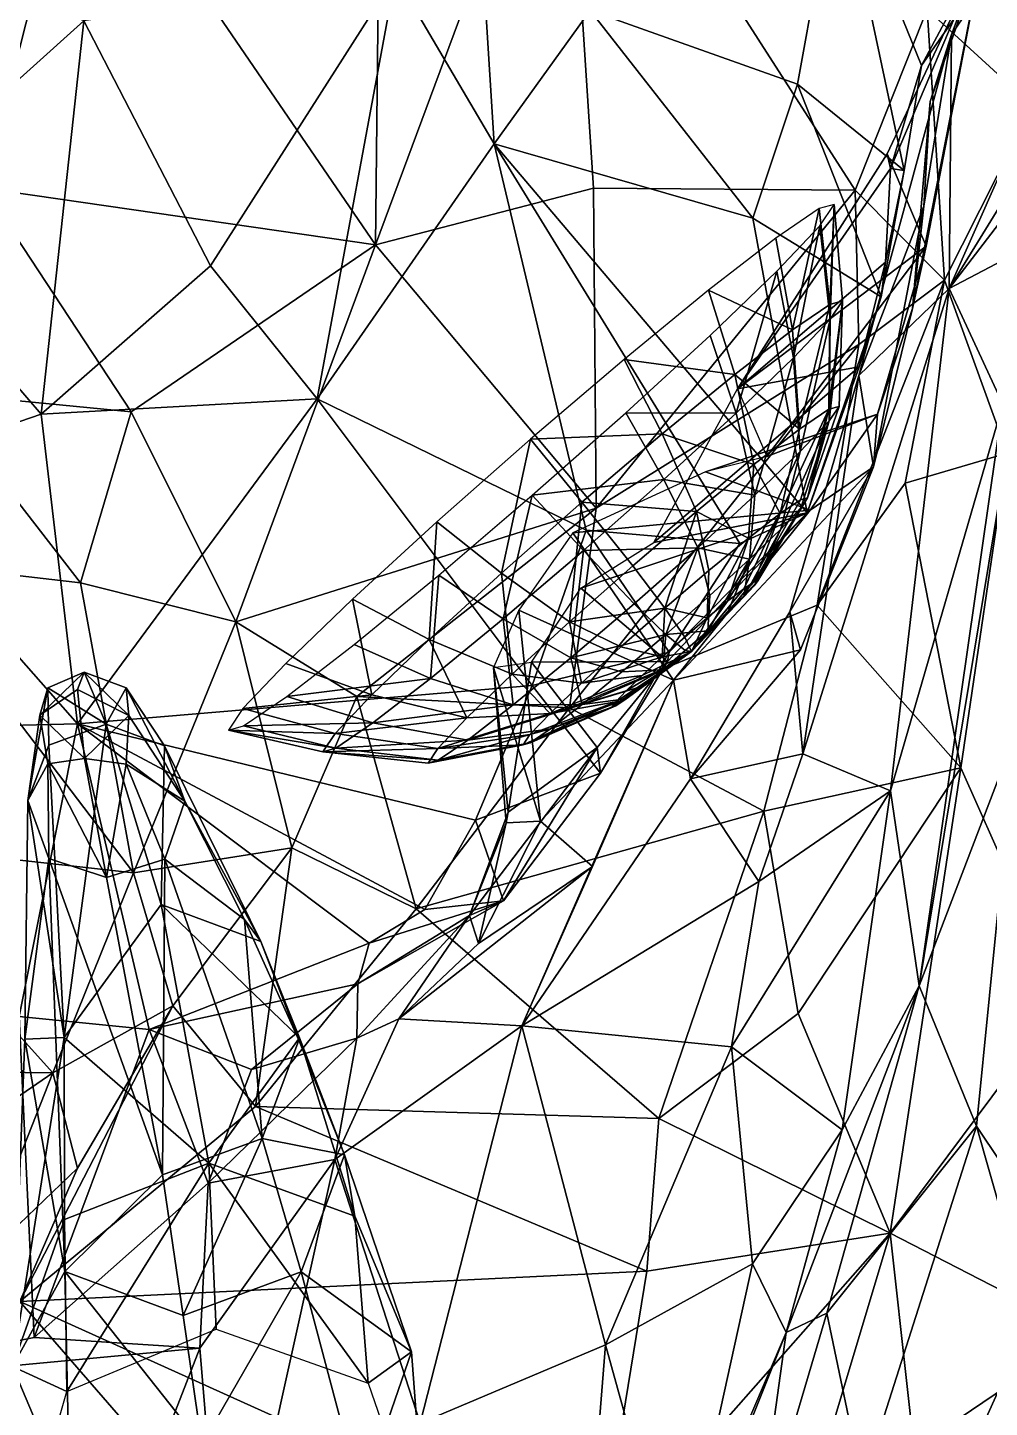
# Model space of a CAD drawing. Extents: x -0.53 to 0.53, y -0.7 to 1.41.
# Drawn here: x 0.0419 to 0.107, y -0.6135 to -0.5201 of the extents above; entities that cross this region are included whole.
import ezdxf

# ---------------------------------------------------------------- set-up
doc = ezdxf.new("R2010")
doc.units = 0
doc.layers.add('WALRUS$LWO', color=1, linetype='CONTINUOUS')

msp = doc.modelspace()

# ---------------------------------------------------------------- linework, layer by layer
at = {"layer": 'WALRUS$LWO'}
for points in [[(0.104287, -0.537784, 0.795599), (0.126923, -0.501029, 0.78505), (0.125939, -0.489048, 0.805028)], [(0.104455, -0.520603, 0.811799), (0.104287, -0.537784, 0.795599), (0.125939, -0.489048, 0.805028)], [(0.104455, -0.520603, 0.811799), (0.125939, -0.489048, 0.805028), (0.106592, -0.514872, 0.83671)], [(0.045419, -0.505547, 0.626131), (0.065874, -0.497236, 0.649316), (0.065465, -0.534842, 0.632264)], [(0.065874, -0.497236, 0.649316), (0.078224, -0.500481, 0.66407), (0.065465, -0.534842, 0.632264)], [(0.038958, -0.530997, 0.610329), (0.025773, -0.499928, 0.612972), (0.045419, -0.505547, 0.626131)], [(0.078224, -0.500481, 0.66407), (0.080222, -0.530996, 0.649273), (0.065465, -0.534842, 0.632264)], [(0.078224, -0.500481, 0.66407), (0.102797, -0.518929, 0.672062), (0.09794, -0.531148, 0.661004)], [(0.078224, -0.500481, 0.66407), (0.09794, -0.531148, 0.661004), (0.080222, -0.530996, 0.649273)], [(0.121357, -0.515548, 0.768967), (0.126923, -0.501029, 0.78505), (0.104287, -0.537784, 0.795599)], [(0.110834, -0.503521, 0.685746), (0.109947, -0.525432, 0.686146), (0.102797, -0.518929, 0.672062)], [(0.073489, -0.528008, 0.887689), (0.072017, -0.504646, 0.895093), (0.066808, -0.516652, 0.895833)], [(0.072017, -0.504646, 0.895093), (0.073489, -0.528008, 0.887689), (0.079998, -0.518993, 0.880992)], [(0.065465, -0.534842, 0.632264), (0.038958, -0.530997, 0.610329), (0.045419, -0.505547, 0.626131)], [(0.079998, -0.518993, 0.880992), (0.094038, -0.523977, 0.867109), (0.096774, -0.508792, 0.866787)], [(0.101248, -0.529814, 0.85394), (0.096774, -0.508792, 0.866787), (0.094038, -0.523977, 0.867109)], [(0.102433, -0.5227, 0.848432), (0.108563, -0.513888, 0.850004), (0.096774, -0.508792, 0.866787)], [(0.096774, -0.508792, 0.866787), (0.101248, -0.529814, 0.85394), (0.102433, -0.5227, 0.848432)], [(0.102433, -0.5227, 0.848432), (0.106592, -0.514872, 0.83671), (0.108563, -0.513888, 0.850004)], [(0.033628, -0.514522, 0.907407), (0.031162, -0.532757, 0.896206), (0.045719, -0.519684, 0.904902)], [(0.100098, -0.528684, 0.846992), (0.102729, -0.534938, 0.846257), (0.106592, -0.514872, 0.83671)], [(0.100329, -0.529686, 0.849933), (0.100098, -0.528684, 0.846992), (0.106592, -0.514872, 0.83671)], [(0.102433, -0.5227, 0.848432), (0.100329, -0.529686, 0.849933), (0.106592, -0.514872, 0.83671)], [(0.106592, -0.514872, 0.83671), (0.101816, -0.539135, 0.835254), (0.103003, -0.525154, 0.827246)], [(0.106592, -0.514872, 0.83671), (0.102729, -0.534938, 0.846257), (0.101816, -0.539135, 0.835254)], [(0.104455, -0.520603, 0.811799), (0.106592, -0.514872, 0.83671), (0.103003, -0.525154, 0.827246)], [(0.121357, -0.515548, 0.768967), (0.104287, -0.537784, 0.795599), (0.112514, -0.533488, 0.77336)], [(0.045719, -0.519684, 0.904902), (0.054291, -0.536255, 0.890614), (0.066808, -0.516652, 0.895833)], [(0.061513, -0.545254, 0.883759), (0.066808, -0.516652, 0.895833), (0.054291, -0.536255, 0.890614)], [(0.066808, -0.516652, 0.895833), (0.061513, -0.545254, 0.883759), (0.073489, -0.528008, 0.887689)], [(0.09794, -0.531148, 0.661004), (0.102797, -0.518929, 0.672062), (0.10399, -0.53724, 0.668669)], [(0.102797, -0.518929, 0.672062), (0.109947, -0.525432, 0.686146), (0.10399, -0.53724, 0.668669)], [(0.045719, -0.519684, 0.904902), (0.031162, -0.532757, 0.896206), (0.042839, -0.546303, 0.883801)], [(0.054291, -0.536255, 0.890614), (0.045719, -0.519684, 0.904902), (0.042839, -0.546303, 0.883801)], [(0.073489, -0.528008, 0.887689), (0.091006, -0.533045, 0.870885), (0.079998, -0.518993, 0.880992)], [(0.094038, -0.523977, 0.867109), (0.079998, -0.518993, 0.880992), (0.091006, -0.533045, 0.870885)], [(0.102584, -0.532214, 0.823134), (0.098173, -0.543682, 0.816423), (0.104455, -0.520603, 0.811799)], [(0.098173, -0.543682, 0.816423), (0.104287, -0.537784, 0.795599), (0.104455, -0.520603, 0.811799)], [(0.103003, -0.525154, 0.827246), (0.102584, -0.532214, 0.823134), (0.104455, -0.520603, 0.811799)], [(0.100329, -0.529686, 0.849933), (0.102433, -0.5227, 0.848432), (0.101248, -0.529814, 0.85394)], [(0.099684, -0.538356, 0.861157), (0.094038, -0.523977, 0.867109), (0.091006, -0.533045, 0.870885)], [(0.094038, -0.523977, 0.867109), (0.099684, -0.538356, 0.861157), (0.101248, -0.529814, 0.85394)], [(0.103003, -0.525154, 0.827246), (0.101816, -0.539135, 0.835254), (0.102584, -0.532214, 0.823134)], [(0.109947, -0.525432, 0.686146), (0.108225, -0.548934, 0.69407), (0.10399, -0.53724, 0.668669)], [(0.061513, -0.545254, 0.883759), (0.079724, -0.554143, 0.880287), (0.073489, -0.528008, 0.887689)], [(0.091006, -0.533045, 0.870885), (0.073489, -0.528008, 0.887689), (0.094681, -0.552962, 0.870927)], [(0.073489, -0.528008, 0.887689), (0.090124, -0.555053, 0.874773), (0.094681, -0.552962, 0.870927)], [(0.090124, -0.555053, 0.874773), (0.073489, -0.528008, 0.887689), (0.079724, -0.554143, 0.880287)], [(0.102729, -0.534938, 0.846257), (0.100098, -0.528684, 0.846992), (0.089957, -0.544576, 0.852036)], [(0.100098, -0.528684, 0.846992), (0.100329, -0.529686, 0.849933), (0.089957, -0.544576, 0.852036)], [(0.100329, -0.529686, 0.849933), (0.099986, -0.536006, 0.854501), (0.089957, -0.544576, 0.852036)], [(0.099986, -0.536006, 0.854501), (0.101248, -0.529814, 0.85394), (0.099684, -0.538356, 0.861157)], [(0.101248, -0.529814, 0.85394), (0.099986, -0.536006, 0.854501), (0.100329, -0.529686, 0.849933)], [(0.04893, -0.546128, 0.613277), (0.035487, -0.544818, 0.6044), (0.038958, -0.530997, 0.610329)], [(0.038958, -0.530997, 0.610329), (0.065465, -0.534842, 0.632264), (0.04893, -0.546128, 0.613277)], [(0.065465, -0.534842, 0.632264), (0.080222, -0.530996, 0.649273), (0.080401, -0.552658, 0.642241)], [(0.09794, -0.531148, 0.661004), (0.080401, -0.552658, 0.642241), (0.080222, -0.530996, 0.649273)], [(0.080401, -0.552658, 0.642241), (0.09794, -0.531148, 0.661004), (0.098181, -0.541576, 0.65787)], [(0.098181, -0.541576, 0.65787), (0.09794, -0.531148, 0.661004), (0.10399, -0.53724, 0.668669)], [(0.031162, -0.532757, 0.896206), (0.030528, -0.550502, 0.880189), (0.042839, -0.546303, 0.883801)], [(0.09256, -0.53439, 0.866864), (0.093692, -0.540583, 0.865029), (0.095491, -0.532392, 0.85914)], [(0.093692, -0.540583, 0.865029), (0.096208, -0.538869, 0.8584), (0.095491, -0.532392, 0.85914)], [(0.095491, -0.532392, 0.85914), (0.096208, -0.538869, 0.8584), (0.096515, -0.532107, 0.850707)], [(0.096243, -0.539873, 0.844028), (0.095532, -0.533563, 0.842391), (0.096515, -0.532107, 0.850707)], [(0.096208, -0.538869, 0.8584), (0.097086, -0.538624, 0.851164), (0.096515, -0.532107, 0.850707)], [(0.096515, -0.532107, 0.850707), (0.097086, -0.538624, 0.851164), (0.096243, -0.539873, 0.844028)], [(0.102584, -0.532214, 0.823134), (0.099169, -0.549855, 0.829105), (0.098173, -0.543682, 0.816423)], [(0.101816, -0.539135, 0.835254), (0.099169, -0.549855, 0.829105), (0.102584, -0.532214, 0.823134)], [(0.099684, -0.538356, 0.861157), (0.091006, -0.533045, 0.870885), (0.094681, -0.552962, 0.870927)], [(0.093759, -0.542493, 0.837691), (0.092638, -0.536616, 0.835006), (0.095532, -0.533563, 0.842391)], [(0.095532, -0.533563, 0.842391), (0.096243, -0.539873, 0.844028), (0.093759, -0.542493, 0.837691)], [(0.104287, -0.537784, 0.795599), (0.107924, -0.545606, 0.774956), (0.112514, -0.533488, 0.77336)], [(0.093692, -0.540583, 0.865029), (0.09256, -0.53439, 0.866864), (0.08801, -0.537905, 0.873123)], [(0.056011, -0.560331, 0.618417), (0.04893, -0.546128, 0.613277), (0.065465, -0.534842, 0.632264)], [(0.080401, -0.552658, 0.642241), (0.056011, -0.560331, 0.618417), (0.065465, -0.534842, 0.632264)], [(0.102729, -0.534938, 0.846257), (0.089957, -0.544576, 0.852036), (0.091953, -0.549156, 0.848268)], [(0.099435, -0.546292, 0.84224), (0.102729, -0.534938, 0.846257), (0.091953, -0.549156, 0.848268)], [(0.102729, -0.534938, 0.846257), (0.099435, -0.546292, 0.84224), (0.101816, -0.539135, 0.835254)], [(0.061513, -0.545254, 0.883759), (0.054291, -0.536255, 0.890614), (0.042839, -0.546303, 0.883801)], [(0.089879, -0.546229, 0.832772), (0.088117, -0.540969, 0.829274), (0.092638, -0.536616, 0.835006)], [(0.092638, -0.536616, 0.835006), (0.093759, -0.542493, 0.837691), (0.089879, -0.546229, 0.832772)], [(0.099986, -0.536006, 0.854501), (0.098211, -0.543085, 0.860986), (0.089957, -0.544576, 0.852036)], [(0.099684, -0.538356, 0.861157), (0.098211, -0.543085, 0.860986), (0.099986, -0.536006, 0.854501)], [(0.10399, -0.53724, 0.668669), (0.095358, -0.559205, 0.657078), (0.098181, -0.541576, 0.65787)], [(0.095358, -0.559205, 0.657078), (0.10399, -0.53724, 0.668669), (0.101328, -0.550972, 0.668671)], [(0.108225, -0.548934, 0.69407), (0.101328, -0.550972, 0.668671), (0.10399, -0.53724, 0.668669)], [(0.089788, -0.543599, 0.8704), (0.08801, -0.537905, 0.873123), (0.082284, -0.542592, 0.877305)], [(0.08801, -0.537905, 0.873123), (0.089788, -0.543599, 0.8704), (0.093692, -0.540583, 0.865029)], [(0.100325, -0.571778, 0.800118), (0.104287, -0.537784, 0.795599), (0.094399, -0.569266, 0.812052)], [(0.098173, -0.543682, 0.816423), (0.094399, -0.569266, 0.812052), (0.104287, -0.537784, 0.795599)], [(0.099684, -0.538356, 0.861157), (0.094681, -0.552962, 0.870927), (0.098211, -0.543085, 0.860986)], [(0.104287, -0.537784, 0.795599), (0.100325, -0.571778, 0.800118), (0.107924, -0.545606, 0.774956)], [(0.093692, -0.540583, 0.865029), (0.094166, -0.547313, 0.862628), (0.096208, -0.538869, 0.8584)], [(0.094166, -0.547313, 0.862628), (0.096155, -0.545958, 0.857386), (0.096208, -0.538869, 0.8584)], [(0.096155, -0.545958, 0.857386), (0.09685, -0.545764, 0.851663), (0.097086, -0.538624, 0.851164)], [(0.096208, -0.538869, 0.8584), (0.096155, -0.545958, 0.857386), (0.097086, -0.538624, 0.851164)], [(0.096183, -0.546752, 0.846018), (0.096243, -0.539873, 0.844028), (0.097086, -0.538624, 0.851164)], [(0.097086, -0.538624, 0.851164), (0.09685, -0.545764, 0.851663), (0.096183, -0.546752, 0.846018)], [(0.101816, -0.539135, 0.835254), (0.099435, -0.546292, 0.84224), (0.099169, -0.549855, 0.829105)], [(0.094218, -0.548824, 0.841006), (0.093759, -0.542493, 0.837691), (0.096243, -0.539873, 0.844028)], [(0.096243, -0.539873, 0.844028), (0.096183, -0.546752, 0.846018), (0.094218, -0.548824, 0.841006)], [(0.088117, -0.540969, 0.829274), (0.089879, -0.546229, 0.832772), (0.08241, -0.546195, 0.825758)], [(0.094166, -0.547313, 0.862628), (0.093692, -0.540583, 0.865029), (0.089788, -0.543599, 0.8704)], [(0.078596, -0.566166, 0.639509), (0.080401, -0.552658, 0.642241), (0.098181, -0.541576, 0.65787)], [(0.098181, -0.541576, 0.65787), (0.095358, -0.559205, 0.657078), (0.078596, -0.566166, 0.639509)], [(0.084875, -0.547622, 0.873988), (0.082284, -0.542592, 0.877305), (0.075945, -0.547994, 0.879)], [(0.082284, -0.542592, 0.877305), (0.084875, -0.547622, 0.873988), (0.089788, -0.543599, 0.8704)], [(0.084295, -0.554969, 0.859265), (0.089957, -0.544576, 0.852036), (0.098211, -0.543085, 0.860986)], [(0.098211, -0.543085, 0.860986), (0.094681, -0.552962, 0.870927), (0.084295, -0.554969, 0.859265)], [(0.09115, -0.551779, 0.837116), (0.089879, -0.546229, 0.832772), (0.093759, -0.542493, 0.837691)], [(0.093759, -0.542493, 0.837691), (0.094218, -0.548824, 0.841006), (0.09115, -0.551779, 0.837116)], [(0.091077, -0.549699, 0.866877), (0.089788, -0.543599, 0.8704), (0.084875, -0.547622, 0.873988)], [(0.089788, -0.543599, 0.8704), (0.091077, -0.549699, 0.866877), (0.094166, -0.547313, 0.862628)], [(0.093517, -0.559667, 0.820713), (0.094399, -0.569266, 0.812052), (0.098173, -0.543682, 0.816423)], [(0.098173, -0.543682, 0.816423), (0.099169, -0.549855, 0.829105), (0.093517, -0.559667, 0.820713)], [(0.045497, -0.557713, 0.610591), (0.033037, -0.556265, 0.603727), (0.035487, -0.544818, 0.6044)], [(0.04893, -0.546128, 0.613277), (0.045497, -0.557713, 0.610591), (0.035487, -0.544818, 0.6044)], [(0.061513, -0.545254, 0.883759), (0.042839, -0.546303, 0.883801), (0.045289, -0.567246, 0.864357)], [(0.076067, -0.564659, 0.874849), (0.061513, -0.545254, 0.883759), (0.045289, -0.567246, 0.864357)], [(0.061513, -0.545254, 0.883759), (0.076067, -0.564659, 0.874849), (0.079724, -0.554143, 0.880287)], [(0.092857, -0.553022, 0.859678), (0.094233, -0.552084, 0.85605), (0.096155, -0.545958, 0.857386)], [(0.094166, -0.547313, 0.862628), (0.092857, -0.553022, 0.859678), (0.096155, -0.545958, 0.857386)], [(0.096155, -0.545958, 0.857386), (0.094233, -0.552084, 0.85605), (0.094714, -0.55195, 0.85209)], [(0.094714, -0.55195, 0.85209), (0.09685, -0.545764, 0.851663), (0.096155, -0.545958, 0.857386)], [(0.09685, -0.545764, 0.851663), (0.094714, -0.55195, 0.85209), (0.096183, -0.546752, 0.846018)], [(0.102272, -0.584965, 0.775062), (0.107924, -0.545606, 0.774956), (0.100325, -0.571778, 0.800118)], [(0.102272, -0.584965, 0.775062), (0.107656, -0.552266, 0.749616), (0.107924, -0.545606, 0.774956)], [(0.042839, -0.546303, 0.883801), (0.030528, -0.550502, 0.880189), (0.045289, -0.567246, 0.864357)], [(0.056011, -0.560331, 0.618417), (0.045497, -0.557713, 0.610591), (0.04893, -0.546128, 0.613277)], [(0.076077, -0.551782, 0.8248), (0.08241, -0.546195, 0.825758), (0.084983, -0.550713, 0.829754)], [(0.089879, -0.546229, 0.832772), (0.084983, -0.550713, 0.829754), (0.08241, -0.546195, 0.825758)], [(0.089879, -0.546229, 0.832772), (0.09115, -0.551779, 0.837116), (0.084983, -0.550713, 0.829754)], [(0.094893, -0.552781, 0.838878), (0.099435, -0.546292, 0.84224), (0.087796, -0.550192, 0.846493)], [(0.091953, -0.549156, 0.848268), (0.087796, -0.550192, 0.846493), (0.099435, -0.546292, 0.84224)], [(0.092893, -0.554067, 0.844715), (0.094218, -0.548824, 0.841006), (0.096183, -0.546752, 0.846018)], [(0.096183, -0.546752, 0.846018), (0.094253, -0.552633, 0.848184), (0.092893, -0.554067, 0.844715)], [(0.094714, -0.55195, 0.85209), (0.094253, -0.552633, 0.848184), (0.096183, -0.546752, 0.846018)], [(0.099435, -0.546292, 0.84224), (0.094893, -0.552781, 0.838878), (0.099169, -0.549855, 0.829105)], [(0.075945, -0.547994, 0.879), (0.079435, -0.552257, 0.875442), (0.084875, -0.547622, 0.873988)], [(0.079435, -0.552257, 0.875442), (0.087191, -0.55288, 0.869715), (0.084875, -0.547622, 0.873988)], [(0.084875, -0.547622, 0.873988), (0.087191, -0.55288, 0.869715), (0.091077, -0.549699, 0.866877)], [(0.092857, -0.553022, 0.859678), (0.094166, -0.547313, 0.862628), (0.091077, -0.549699, 0.866877)], [(0.069612, -0.553582, 0.878042), (0.074, -0.557052, 0.87462), (0.075945, -0.547994, 0.879)], [(0.074, -0.557052, 0.87462), (0.079435, -0.552257, 0.875442), (0.075945, -0.547994, 0.879)], [(0.09077, -0.556112, 0.842023), (0.09115, -0.551779, 0.837116), (0.094218, -0.548824, 0.841006)], [(0.094218, -0.548824, 0.841006), (0.092893, -0.554067, 0.844715), (0.09077, -0.556112, 0.842023)], [(0.09072, -0.554673, 0.862617), (0.091077, -0.549699, 0.866877), (0.087191, -0.55288, 0.869715)], [(0.091077, -0.549699, 0.866877), (0.09072, -0.554673, 0.862617), (0.092857, -0.553022, 0.859678)], [(0.108225, -0.548934, 0.69407), (0.105088, -0.57021, 0.683798), (0.101328, -0.550972, 0.668671)], [(0.105088, -0.57021, 0.683798), (0.108225, -0.548934, 0.69407), (0.112076, -0.585914, 0.705454)], [(0.045289, -0.567246, 0.864357), (0.030528, -0.550502, 0.880189), (0.035063, -0.567497, 0.864632)], [(0.094893, -0.552781, 0.838878), (0.087796, -0.550192, 0.846493), (0.078812, -0.554327, 0.842843)], [(0.099169, -0.549855, 0.829105), (0.085625, -0.564284, 0.837336), (0.094235, -0.562224, 0.827895)], [(0.094893, -0.552781, 0.838878), (0.085625, -0.564284, 0.837336), (0.099169, -0.549855, 0.829105)], [(0.099169, -0.549855, 0.829105), (0.094235, -0.562224, 0.827895), (0.093517, -0.559667, 0.820713)], [(0.084983, -0.550713, 0.829754), (0.079548, -0.555507, 0.828933), (0.076077, -0.551782, 0.8248)], [(0.084983, -0.550713, 0.829754), (0.087277, -0.555325, 0.834729), (0.079548, -0.555507, 0.828933)], [(0.09115, -0.551779, 0.837116), (0.087277, -0.555325, 0.834729), (0.084983, -0.550713, 0.829754)], [(0.105088, -0.57021, 0.683798), (0.095358, -0.559205, 0.657078), (0.101328, -0.550972, 0.668671)], [(0.074108, -0.560143, 0.830387), (0.069738, -0.557184, 0.826495), (0.076077, -0.551782, 0.8248)], [(0.074, -0.557052, 0.87462), (0.07859, -0.560339, 0.870215), (0.079435, -0.552257, 0.875442)], [(0.076077, -0.551782, 0.8248), (0.079548, -0.555507, 0.828933), (0.074108, -0.560143, 0.830387)], [(0.07859, -0.560339, 0.870215), (0.082889, -0.556547, 0.870865), (0.079435, -0.552257, 0.875442)], [(0.079435, -0.552257, 0.875442), (0.082889, -0.556547, 0.870865), (0.087191, -0.55288, 0.869715)], [(0.09115, -0.551779, 0.837116), (0.09077, -0.556112, 0.842023), (0.087277, -0.555325, 0.834729)], [(0.09109, -0.557626, 0.854498), (0.091336, -0.557557, 0.852473), (0.094714, -0.55195, 0.85209)], [(0.094233, -0.552084, 0.85605), (0.09109, -0.557626, 0.854498), (0.094714, -0.55195, 0.85209)], [(0.09109, -0.557626, 0.854498), (0.094233, -0.552084, 0.85605), (0.092857, -0.553022, 0.859678)], [(0.0911, -0.557907, 0.850477), (0.094253, -0.552633, 0.848184), (0.094714, -0.55195, 0.85209)], [(0.094714, -0.55195, 0.85209), (0.091336, -0.557557, 0.852473), (0.0911, -0.557907, 0.850477)], [(0.102272, -0.584965, 0.775062), (0.108777, -0.567939, 0.738313), (0.107656, -0.552266, 0.749616)], [(0.080401, -0.552658, 0.642241), (0.064192, -0.565392, 0.62918), (0.056011, -0.560331, 0.618417)], [(0.064192, -0.565392, 0.62918), (0.080401, -0.552658, 0.642241), (0.078596, -0.566166, 0.639509)], [(0.085625, -0.564284, 0.837336), (0.094893, -0.552781, 0.838878), (0.078812, -0.554327, 0.842843)], [(0.079356, -0.558068, 0.858949), (0.084295, -0.554969, 0.859265), (0.094681, -0.552962, 0.870927)], [(0.094681, -0.552962, 0.870927), (0.085237, -0.563035, 0.871845), (0.079356, -0.558068, 0.858949)], [(0.082889, -0.556547, 0.870865), (0.085053, -0.559411, 0.865378), (0.087191, -0.55288, 0.869715)], [(0.085053, -0.559411, 0.865378), (0.088031, -0.556874, 0.864581), (0.087191, -0.55288, 0.869715)], [(0.085344, -0.562388, 0.87492), (0.085237, -0.563035, 0.871845), (0.094681, -0.552962, 0.870927)], [(0.094681, -0.552962, 0.870927), (0.090124, -0.555053, 0.874773), (0.085344, -0.562388, 0.87492)], [(0.087191, -0.55288, 0.869715), (0.088031, -0.556874, 0.864581), (0.09072, -0.554673, 0.862617)], [(0.089294, -0.558949, 0.857855), (0.090387, -0.558106, 0.856352), (0.092857, -0.553022, 0.859678)], [(0.09072, -0.554673, 0.862617), (0.089294, -0.558949, 0.857855), (0.092857, -0.553022, 0.859678)], [(0.092857, -0.553022, 0.859678), (0.090387, -0.558106, 0.856352), (0.09109, -0.557626, 0.854498)], [(0.094253, -0.552633, 0.848184), (0.0911, -0.557907, 0.850477), (0.092893, -0.554067, 0.844715)], [(0.063906, -0.558808, 0.874525), (0.069103, -0.561536, 0.871603), (0.069612, -0.553582, 0.878042)], [(0.069103, -0.561536, 0.871603), (0.074, -0.557052, 0.87462), (0.069612, -0.553582, 0.878042)], [(0.078812, -0.554327, 0.842843), (0.075155, -0.559554, 0.844084), (0.085625, -0.564284, 0.837336)], [(0.085344, -0.562388, 0.87492), (0.079724, -0.554143, 0.880287), (0.076067, -0.564659, 0.874849)], [(0.079724, -0.554143, 0.880287), (0.085344, -0.562388, 0.87492), (0.090124, -0.555053, 0.874773)], [(0.092893, -0.554067, 0.844715), (0.090405, -0.55864, 0.848704), (0.09077, -0.556112, 0.842023)], [(0.0911, -0.557907, 0.850477), (0.090405, -0.55864, 0.848704), (0.092893, -0.554067, 0.844715)], [(0.087277, -0.555325, 0.834729), (0.082978, -0.559118, 0.834079), (0.079548, -0.555507, 0.828933)], [(0.085115, -0.56119, 0.839922), (0.082978, -0.559118, 0.834079), (0.087277, -0.555325, 0.834729)], [(0.087277, -0.555325, 0.834729), (0.08809, -0.558566, 0.840372), (0.085115, -0.56119, 0.839922)], [(0.09077, -0.556112, 0.842023), (0.08809, -0.558566, 0.840372), (0.087277, -0.555325, 0.834729)], [(0.08792, -0.560075, 0.858859), (0.089294, -0.558949, 0.857855), (0.09072, -0.554673, 0.862617)], [(0.088031, -0.556874, 0.864581), (0.08792, -0.560075, 0.858859), (0.09072, -0.554673, 0.862617)], [(0.033037, -0.556265, 0.603727), (0.049075, -0.577321, 0.61849), (0.029433, -0.575125, 0.609185)], [(0.033037, -0.556265, 0.603727), (0.045497, -0.557713, 0.610591), (0.049075, -0.577321, 0.61849)], [(0.078676, -0.562784, 0.835229), (0.074108, -0.560143, 0.830387), (0.079548, -0.555507, 0.828933)], [(0.079548, -0.555507, 0.828933), (0.082978, -0.559118, 0.834079), (0.078676, -0.562784, 0.835229)], [(0.08795, -0.56094, 0.846483), (0.08809, -0.558566, 0.840372), (0.09077, -0.556112, 0.842023)], [(0.09077, -0.556112, 0.842023), (0.08932, -0.559685, 0.847328), (0.08795, -0.56094, 0.846483)], [(0.090405, -0.55864, 0.848704), (0.08932, -0.559685, 0.847328), (0.09077, -0.556112, 0.842023)], [(0.069195, -0.564166, 0.833975), (0.064012, -0.561872, 0.830676), (0.069738, -0.557184, 0.826495)], [(0.069103, -0.561536, 0.871603), (0.074717, -0.563886, 0.867828), (0.074, -0.557052, 0.87462)], [(0.069738, -0.557184, 0.826495), (0.074108, -0.560143, 0.830387), (0.069195, -0.564166, 0.833975)], [(0.074717, -0.563886, 0.867828), (0.07859, -0.560339, 0.870215), (0.074, -0.557052, 0.87462)], [(0.085053, -0.559411, 0.865378), (0.082889, -0.556547, 0.870865), (0.07859, -0.560339, 0.870215)], [(0.08792, -0.560075, 0.858859), (0.088031, -0.556874, 0.864581), (0.085053, -0.559411, 0.865378)], [(0.045497, -0.557713, 0.610591), (0.056011, -0.560331, 0.618417), (0.049075, -0.577321, 0.61849)], [(0.076016, -0.563064, 0.853745), (0.079356, -0.558068, 0.858949), (0.085237, -0.563035, 0.871845)], [(0.091336, -0.557557, 0.852473), (0.09109, -0.557626, 0.854498), (0.086863, -0.562342, 0.852797)], [(0.0911, -0.557907, 0.850477), (0.091336, -0.557557, 0.852473), (0.086863, -0.562342, 0.852797)], [(0.09109, -0.557626, 0.854498), (0.090387, -0.558106, 0.856352), (0.086863, -0.562342, 0.852797)], [(0.090405, -0.55864, 0.848704), (0.0911, -0.557907, 0.850477), (0.086863, -0.562342, 0.852797)], [(0.090387, -0.558106, 0.856352), (0.089294, -0.558949, 0.857855), (0.086863, -0.562342, 0.852797)], [(0.059384, -0.56316, 0.868794), (0.065224, -0.565271, 0.866684), (0.063906, -0.558808, 0.874525)], [(0.065224, -0.565271, 0.866684), (0.069103, -0.561536, 0.871603), (0.063906, -0.558808, 0.874525)], [(0.085115, -0.56119, 0.839922), (0.08809, -0.558566, 0.840372), (0.08795, -0.56094, 0.846483)], [(0.08932, -0.559685, 0.847328), (0.090405, -0.55864, 0.848704), (0.086863, -0.562342, 0.852797)], [(0.089294, -0.558949, 0.857855), (0.08792, -0.560075, 0.858859), (0.086863, -0.562342, 0.852797)], [(0.075155, -0.559554, 0.844084), (0.073454, -0.563428, 0.849637), (0.076633, -0.573824, 0.843243)], [(0.076633, -0.573824, 0.843243), (0.085625, -0.564284, 0.837336), (0.075155, -0.559554, 0.844084)], [(0.07859, -0.560339, 0.870215), (0.082079, -0.562035, 0.864928), (0.085053, -0.559411, 0.865378)], [(0.091749, -0.57315, 0.657077), (0.078596, -0.566166, 0.639509), (0.095358, -0.559205, 0.657078)], [(0.082978, -0.559118, 0.834079), (0.085115, -0.56119, 0.839922), (0.078676, -0.562784, 0.835229)], [(0.082079, -0.562035, 0.864928), (0.084877, -0.562713, 0.859036), (0.085053, -0.559411, 0.865378)], [(0.084877, -0.562713, 0.859036), (0.086398, -0.561372, 0.859266), (0.085053, -0.559411, 0.865378)], [(0.085053, -0.559411, 0.865378), (0.086398, -0.561372, 0.859266), (0.08792, -0.560075, 0.858859)], [(0.094399, -0.569266, 0.812052), (0.093517, -0.559667, 0.820713), (0.08678, -0.570956, 0.821579)], [(0.093517, -0.559667, 0.820713), (0.094235, -0.562224, 0.827895), (0.08678, -0.570956, 0.821579)], [(0.08795, -0.56094, 0.846483), (0.08932, -0.559685, 0.847328), (0.086863, -0.562342, 0.852797)], [(0.105088, -0.57021, 0.683798), (0.091749, -0.57315, 0.657077), (0.095358, -0.559205, 0.657078)], [(0.056011, -0.560331, 0.618417), (0.059804, -0.575637, 0.627729), (0.049075, -0.577321, 0.61849)], [(0.056011, -0.560331, 0.618417), (0.064192, -0.565392, 0.62918), (0.059804, -0.575637, 0.627729)], [(0.07479, -0.565966, 0.838067), (0.069195, -0.564166, 0.833975), (0.074108, -0.560143, 0.830387)], [(0.074108, -0.560143, 0.830387), (0.078676, -0.562784, 0.835229), (0.07479, -0.565966, 0.838067)], [(0.074717, -0.563886, 0.867828), (0.079399, -0.56449, 0.863276), (0.07859, -0.560339, 0.870215)], [(0.079399, -0.56449, 0.863276), (0.082079, -0.562035, 0.864928), (0.07859, -0.560339, 0.870215)], [(0.08795, -0.56094, 0.846483), (0.08643, -0.562281, 0.846253), (0.085115, -0.56119, 0.839922)], [(0.08792, -0.560075, 0.858859), (0.086398, -0.561372, 0.859266), (0.086863, -0.562342, 0.852797)], [(0.08643, -0.562281, 0.846253), (0.08795, -0.56094, 0.846483), (0.086863, -0.562342, 0.852797)], [(0.064012, -0.561872, 0.830676), (0.069195, -0.564166, 0.833975), (0.059462, -0.565387, 0.836936)], [(0.065224, -0.565271, 0.866684), (0.071648, -0.56684, 0.863938), (0.069103, -0.561536, 0.871603)], [(0.071648, -0.56684, 0.863938), (0.074717, -0.563886, 0.867828), (0.069103, -0.561536, 0.871603)], [(0.085115, -0.56119, 0.839922), (0.082138, -0.563727, 0.840718), (0.078676, -0.562784, 0.835229)], [(0.084908, -0.563578, 0.84666), (0.082138, -0.563727, 0.840718), (0.085115, -0.56119, 0.839922)], [(0.086398, -0.561372, 0.859266), (0.084877, -0.562713, 0.859036), (0.086863, -0.562342, 0.852797)], [(0.085115, -0.56119, 0.839922), (0.08643, -0.562281, 0.846253), (0.084908, -0.563578, 0.84666)], [(0.079449, -0.565929, 0.842682), (0.07479, -0.565966, 0.838067), (0.078676, -0.562784, 0.835229)], [(0.076067, -0.564659, 0.874849), (0.080703, -0.570583, 0.869117), (0.085344, -0.562388, 0.87492)], [(0.078676, -0.562784, 0.835229), (0.082138, -0.563727, 0.840718), (0.079449, -0.565929, 0.842682)], [(0.084877, -0.562713, 0.859036), (0.082079, -0.562035, 0.864928), (0.079399, -0.56449, 0.863276)], [(0.079399, -0.56449, 0.863276), (0.083507, -0.563968, 0.858191), (0.084877, -0.562713, 0.859036)], [(0.085237, -0.563035, 0.871845), (0.085344, -0.562388, 0.87492), (0.080703, -0.570583, 0.869117)], [(0.081727, -0.565746, 0.855042), (0.081491, -0.566095, 0.853046), (0.086863, -0.562342, 0.852797)], [(0.081491, -0.566095, 0.853046), (0.081737, -0.566027, 0.851021), (0.086863, -0.562342, 0.852797)], [(0.082422, -0.565013, 0.856815), (0.081727, -0.565746, 0.855042), (0.086863, -0.562342, 0.852797)], [(0.081737, -0.566027, 0.851021), (0.082441, -0.565547, 0.849167), (0.086863, -0.562342, 0.852797)], [(0.083507, -0.563968, 0.858191), (0.082422, -0.565013, 0.856815), (0.086863, -0.562342, 0.852797)], [(0.082441, -0.565547, 0.849167), (0.083533, -0.564703, 0.847664), (0.086863, -0.562342, 0.852797)], [(0.084877, -0.562713, 0.859036), (0.083507, -0.563968, 0.858191), (0.086863, -0.562342, 0.852797)], [(0.083533, -0.564703, 0.847664), (0.084908, -0.563578, 0.84666), (0.086863, -0.562342, 0.852797)], [(0.084908, -0.563578, 0.84666), (0.08643, -0.562281, 0.846253), (0.086863, -0.562342, 0.852797)], [(0.094235, -0.562224, 0.827895), (0.085625, -0.564284, 0.837336), (0.08678, -0.570956, 0.821579)], [(0.045746, -0.563751, 0.505808), (0.045287, -0.564912, 0.500264), (0.042737, -0.566662, 0.505039)], [(0.04328, -0.564795, 0.507612), (0.045746, -0.563751, 0.505808), (0.042737, -0.566662, 0.505039)], [(0.047233, -0.567264, 0.522095), (0.045746, -0.563751, 0.505808), (0.04328, -0.564795, 0.507612)], [(0.048762, -0.566685, 0.505104), (0.045287, -0.564912, 0.500264), (0.045746, -0.563751, 0.505808)], [(0.045746, -0.563751, 0.505808), (0.048582, -0.564814, 0.507671), (0.048762, -0.566685, 0.505104)], [(0.048582, -0.564814, 0.507671), (0.045746, -0.563751, 0.505808), (0.047233, -0.567264, 0.522095)], [(0.065224, -0.565271, 0.866684), (0.059384, -0.56316, 0.868794), (0.05649, -0.566214, 0.861408)], [(0.073454, -0.563428, 0.849637), (0.076016, -0.563064, 0.853745), (0.074434, -0.573226, 0.85373)], [(0.074309, -0.573943, 0.849633), (0.076633, -0.573824, 0.843243), (0.073454, -0.563428, 0.849637)], [(0.074434, -0.573226, 0.85373), (0.074309, -0.573943, 0.849633), (0.073454, -0.563428, 0.849637)], [(0.080469, -0.568831, 0.86557), (0.074434, -0.573226, 0.85373), (0.076016, -0.563064, 0.853745)], [(0.085237, -0.563035, 0.871845), (0.080469, -0.568831, 0.86557), (0.076016, -0.563064, 0.853745)], [(0.084908, -0.563578, 0.84666), (0.083533, -0.564703, 0.847664), (0.079449, -0.565929, 0.842682)], [(0.082138, -0.563727, 0.840718), (0.084908, -0.563578, 0.84666), (0.079449, -0.565929, 0.842682)], [(0.080703, -0.570583, 0.869117), (0.080469, -0.568831, 0.86557), (0.085237, -0.563035, 0.871845)], [(0.045289, -0.567246, 0.864357), (0.072233, -0.573768, 0.867143), (0.076067, -0.564659, 0.874849)], [(0.069195, -0.564166, 0.833975), (0.06529, -0.567182, 0.839346), (0.059462, -0.565387, 0.836936)], [(0.069195, -0.564166, 0.833975), (0.07479, -0.565966, 0.838067), (0.06529, -0.567182, 0.839346)], [(0.071648, -0.56684, 0.863938), (0.077275, -0.566534, 0.860584), (0.074717, -0.563886, 0.867828)], [(0.080703, -0.570583, 0.869117), (0.076067, -0.564659, 0.874849), (0.072233, -0.573768, 0.867143)], [(0.077275, -0.566534, 0.860584), (0.079399, -0.56449, 0.863276), (0.074717, -0.563886, 0.867828)], [(0.085625, -0.564284, 0.837336), (0.08016, -0.576886, 0.83065), (0.075373, -0.587678, 0.828011)], [(0.08678, -0.570956, 0.821579), (0.085625, -0.564284, 0.837336), (0.075373, -0.587678, 0.828011)], [(0.085625, -0.564284, 0.837336), (0.076633, -0.573824, 0.843243), (0.08016, -0.576886, 0.83065)], [(0.083507, -0.563968, 0.858191), (0.079399, -0.56449, 0.863276), (0.077275, -0.566534, 0.860584)], [(0.077275, -0.566534, 0.860584), (0.082422, -0.565013, 0.856815), (0.083507, -0.563968, 0.858191)], [(0.04328, -0.564795, 0.507612), (0.042737, -0.566662, 0.505039), (0.041926, -0.57242, 0.520728)], [(0.043338, -0.568692, 0.521928), (0.04328, -0.564795, 0.507612), (0.041926, -0.57242, 0.520728)], [(0.042737, -0.566662, 0.505039), (0.045287, -0.564912, 0.500264), (0.045754, -0.569596, 0.504336)], [(0.04328, -0.564795, 0.507612), (0.043338, -0.568692, 0.521928), (0.047233, -0.567264, 0.522095)], [(0.045287, -0.564912, 0.500264), (0.048762, -0.566685, 0.505104), (0.045754, -0.569596, 0.504336)], [(0.051182, -0.568729, 0.522082), (0.048582, -0.564814, 0.507671), (0.047233, -0.567264, 0.522095)], [(0.048582, -0.564814, 0.507671), (0.051182, -0.568729, 0.522082), (0.052565, -0.572477, 0.520938)], [(0.052565, -0.572477, 0.520938), (0.048762, -0.566685, 0.505104), (0.048582, -0.564814, 0.507671)], [(0.05649, -0.566214, 0.861408), (0.06274, -0.567891, 0.860347), (0.065224, -0.565271, 0.866684)], [(0.059462, -0.565387, 0.836936), (0.06529, -0.567182, 0.839346), (0.056531, -0.567384, 0.84466)], [(0.068212, -0.579752, 0.643672), (0.059804, -0.575637, 0.627729), (0.064192, -0.565392, 0.62918)], [(0.071648, -0.56684, 0.863938), (0.065224, -0.565271, 0.866684), (0.06274, -0.567891, 0.860347)], [(0.068212, -0.579752, 0.643672), (0.064192, -0.565392, 0.62918), (0.078596, -0.566166, 0.639509)], [(0.081727, -0.565746, 0.855042), (0.082422, -0.565013, 0.856815), (0.077275, -0.566534, 0.860584)], [(0.077312, -0.56758, 0.845622), (0.082441, -0.565547, 0.849167), (0.081737, -0.566027, 0.851021)], [(0.082441, -0.565547, 0.849167), (0.077312, -0.56758, 0.845622), (0.079449, -0.565929, 0.842682)], [(0.079449, -0.565929, 0.842682), (0.083533, -0.564703, 0.847664), (0.082441, -0.565547, 0.849167)], [(0.06274, -0.567891, 0.860347), (0.05649, -0.566214, 0.861408), (0.055507, -0.567669, 0.853092)], [(0.07479, -0.565966, 0.838067), (0.071701, -0.568351, 0.842315), (0.06529, -0.567182, 0.839346)], [(0.068212, -0.579752, 0.643672), (0.078596, -0.566166, 0.639509), (0.091749, -0.57315, 0.657077)], [(0.077275, -0.566534, 0.860584), (0.071648, -0.56684, 0.863938), (0.069684, -0.568913, 0.858926)], [(0.069684, -0.568913, 0.858926), (0.075916, -0.567968, 0.857116), (0.077275, -0.566534, 0.860584)], [(0.079449, -0.565929, 0.842682), (0.077312, -0.56758, 0.845622), (0.071701, -0.568351, 0.842315)], [(0.07479, -0.565966, 0.838067), (0.079449, -0.565929, 0.842682), (0.071701, -0.568351, 0.842315)], [(0.081727, -0.565746, 0.855042), (0.075916, -0.567968, 0.857116), (0.075454, -0.568652, 0.85321)], [(0.075454, -0.568652, 0.85321), (0.081491, -0.566095, 0.853046), (0.081727, -0.565746, 0.855042)], [(0.081737, -0.566027, 0.851021), (0.081491, -0.566095, 0.853046), (0.075454, -0.568652, 0.85321)], [(0.075935, -0.568518, 0.849249), (0.081737, -0.566027, 0.851021), (0.075454, -0.568652, 0.85321)], [(0.075916, -0.567968, 0.857116), (0.081727, -0.565746, 0.855042), (0.077275, -0.566534, 0.860584)], [(0.081737, -0.566027, 0.851021), (0.075935, -0.568518, 0.849249), (0.077312, -0.56758, 0.845622)], [(0.045289, -0.567246, 0.864357), (0.035063, -0.567497, 0.864632), (0.041343, -0.587046, 0.856474)], [(0.050141, -0.587916, 0.852811), (0.045289, -0.567246, 0.864357), (0.041343, -0.587046, 0.856474)], [(0.041926, -0.57242, 0.520728), (0.042737, -0.566662, 0.505039), (0.043283, -0.569941, 0.506319)], [(0.045754, -0.569596, 0.504336), (0.043283, -0.569941, 0.506319), (0.042737, -0.566662, 0.505039)], [(0.047233, -0.567264, 0.522095), (0.043338, -0.568692, 0.521928), (0.044385, -0.588464, 0.590018)], [(0.050959, -0.579454, 0.567753), (0.047233, -0.567264, 0.522095), (0.044385, -0.588464, 0.590018)], [(0.045289, -0.567246, 0.864357), (0.068805, -0.579794, 0.860735), (0.072233, -0.573768, 0.867143)], [(0.065041, -0.582075, 0.855952), (0.068805, -0.579794, 0.860735), (0.045289, -0.567246, 0.864357)], [(0.045289, -0.567246, 0.864357), (0.050141, -0.587916, 0.852811), (0.065041, -0.582075, 0.855952)], [(0.048762, -0.566685, 0.505104), (0.048593, -0.569965, 0.506378), (0.045754, -0.569596, 0.504336)], [(0.051182, -0.568729, 0.522082), (0.047233, -0.567264, 0.522095), (0.050959, -0.579454, 0.567753)], [(0.048593, -0.569965, 0.506378), (0.048762, -0.566685, 0.505104), (0.052565, -0.572477, 0.520938)], [(0.056531, -0.567384, 0.84466), (0.062775, -0.568896, 0.845975), (0.055507, -0.567669, 0.853092)], [(0.06529, -0.567182, 0.839346), (0.062775, -0.568896, 0.845975), (0.056531, -0.567384, 0.84466)], [(0.06274, -0.567891, 0.860347), (0.069684, -0.568913, 0.858926), (0.071648, -0.56684, 0.863938)], [(0.06529, -0.567182, 0.839346), (0.071701, -0.568351, 0.842315), (0.062775, -0.568896, 0.845975)], [(0.055507, -0.567669, 0.853092), (0.061897, -0.56914, 0.853211), (0.06274, -0.567891, 0.860347)], [(0.062775, -0.568896, 0.845975), (0.061897, -0.56914, 0.853211), (0.055507, -0.567669, 0.853092)], [(0.069684, -0.568913, 0.858926), (0.06274, -0.567891, 0.860347), (0.061897, -0.56914, 0.853211)], [(0.071701, -0.568351, 0.842315), (0.069712, -0.569707, 0.847558), (0.062775, -0.568896, 0.845975)], [(0.075454, -0.568652, 0.85321), (0.075916, -0.567968, 0.857116), (0.069684, -0.568913, 0.858926)], [(0.077312, -0.56758, 0.845622), (0.075935, -0.568518, 0.849249), (0.069712, -0.569707, 0.847558)], [(0.071701, -0.568351, 0.842315), (0.077312, -0.56758, 0.845622), (0.069712, -0.569707, 0.847558)], [(0.106148, -0.594459, 0.755379), (0.108777, -0.567939, 0.738313), (0.102272, -0.584965, 0.775062)], [(0.108777, -0.567939, 0.738313), (0.106148, -0.594459, 0.755379), (0.114248, -0.606539, 0.729252)], [(0.044385, -0.588464, 0.590018), (0.043338, -0.568692, 0.521928), (0.041926, -0.57242, 0.520728)], [(0.057704, -0.58197, 0.567427), (0.051182, -0.568729, 0.522082), (0.050959, -0.579454, 0.567753)], [(0.052565, -0.572477, 0.520938), (0.051182, -0.568729, 0.522082), (0.057704, -0.58197, 0.567427)], [(0.062775, -0.568896, 0.845975), (0.069712, -0.569707, 0.847558), (0.061897, -0.56914, 0.853211)], [(0.061897, -0.56914, 0.853211), (0.069017, -0.569901, 0.853281), (0.069684, -0.568913, 0.858926)], [(0.069712, -0.569707, 0.847558), (0.069017, -0.569901, 0.853281), (0.061897, -0.56914, 0.853211)], [(0.069017, -0.569901, 0.853281), (0.075454, -0.568652, 0.85321), (0.069684, -0.568913, 0.858926)], [(0.069712, -0.569707, 0.847558), (0.075454, -0.568652, 0.85321), (0.069017, -0.569901, 0.853281)], [(0.069712, -0.569707, 0.847558), (0.075935, -0.568518, 0.849249), (0.075454, -0.568652, 0.85321)], [(0.071824, -0.580202, 0.852236), (0.080469, -0.568831, 0.86557), (0.074119, -0.57921, 0.859459)], [(0.074434, -0.573226, 0.85373), (0.080469, -0.568831, 0.86557), (0.071824, -0.580202, 0.852236)], [(0.080469, -0.568831, 0.86557), (0.080703, -0.570583, 0.869117), (0.074119, -0.57921, 0.859459)], [(0.091419, -0.577899, 0.813531), (0.094399, -0.569266, 0.812052), (0.08678, -0.570956, 0.821579)], [(0.094399, -0.569266, 0.812052), (0.091419, -0.577899, 0.813531), (0.100325, -0.571778, 0.800118)], [(0.043283, -0.569941, 0.506319), (0.043348, -0.576343, 0.520061), (0.041926, -0.57242, 0.520728)], [(0.043283, -0.569941, 0.506319), (0.045754, -0.569596, 0.504336), (0.047259, -0.577635, 0.519569)], [(0.043348, -0.576343, 0.520061), (0.043283, -0.569941, 0.506319), (0.047259, -0.577635, 0.519569)], [(0.047259, -0.577635, 0.519569), (0.045754, -0.569596, 0.504336), (0.048593, -0.569965, 0.506378)], [(0.048593, -0.569965, 0.506378), (0.051209, -0.576389, 0.520217), (0.047259, -0.577635, 0.519569)], [(0.051209, -0.576389, 0.520217), (0.048593, -0.569965, 0.506378), (0.052565, -0.572477, 0.520938)], [(0.105088, -0.57021, 0.683798), (0.09407, -0.586828, 0.664441), (0.091749, -0.57315, 0.657077)], [(0.105088, -0.57021, 0.683798), (0.100306, -0.601692, 0.672017), (0.09407, -0.586828, 0.664441)], [(0.105088, -0.57021, 0.683798), (0.112076, -0.585914, 0.705454), (0.100306, -0.601692, 0.672017)], [(0.072233, -0.573768, 0.867143), (0.074119, -0.57921, 0.859459), (0.080703, -0.570583, 0.869117)], [(0.091419, -0.577899, 0.813531), (0.08678, -0.570956, 0.821579), (0.075373, -0.587678, 0.828011)], [(0.091419, -0.577899, 0.813531), (0.089567, -0.589091, 0.816038), (0.100325, -0.571778, 0.800118)], [(0.089567, -0.589091, 0.816038), (0.097063, -0.594699, 0.808496), (0.100325, -0.571778, 0.800118)], [(0.100325, -0.571778, 0.800118), (0.097063, -0.594699, 0.808496), (0.102272, -0.584965, 0.775062)], [(0.04172, -0.588565, 0.565261), (0.041926, -0.57242, 0.520728), (0.043348, -0.576343, 0.520061)], [(0.041926, -0.57242, 0.520728), (0.04172, -0.588565, 0.565261), (0.044385, -0.588464, 0.590018)], [(0.051209, -0.576389, 0.520217), (0.052565, -0.572477, 0.520938), (0.056588, -0.580484, 0.542952)], [(0.056588, -0.580484, 0.542952), (0.052565, -0.572477, 0.520938), (0.057704, -0.58197, 0.567427)], [(0.084637, -0.593939, 0.652152), (0.068212, -0.579752, 0.643672), (0.091749, -0.57315, 0.657077)], [(0.072233, -0.573768, 0.867143), (0.068805, -0.579794, 0.860735), (0.074119, -0.57921, 0.859459)], [(0.074309, -0.573943, 0.849633), (0.074434, -0.573226, 0.85373), (0.071824, -0.580202, 0.852236)], [(0.071824, -0.580202, 0.852236), (0.072429, -0.582107, 0.841274), (0.074309, -0.573943, 0.849633)], [(0.072429, -0.582107, 0.841274), (0.08016, -0.576886, 0.83065), (0.076633, -0.573824, 0.843243)], [(0.076633, -0.573824, 0.843243), (0.074309, -0.573943, 0.849633), (0.072429, -0.582107, 0.841274)], [(0.09407, -0.586828, 0.664441), (0.084637, -0.593939, 0.652152), (0.091749, -0.57315, 0.657077)], [(0.043613, -0.590838, 0.620477), (0.026795, -0.590637, 0.614007), (0.029433, -0.575125, 0.609185)], [(0.049075, -0.577321, 0.61849), (0.043613, -0.590838, 0.620477), (0.029433, -0.575125, 0.609185)], [(0.049075, -0.577321, 0.61849), (0.059804, -0.575637, 0.627729), (0.051744, -0.58631, 0.628504)], [(0.057337, -0.593129, 0.646077), (0.051744, -0.58631, 0.628504), (0.059804, -0.575637, 0.627729)], [(0.057337, -0.593129, 0.646077), (0.059804, -0.575637, 0.627729), (0.068212, -0.579752, 0.643672)], [(0.043348, -0.576343, 0.520061), (0.044438, -0.604279, 0.586369), (0.04172, -0.588565, 0.565261)], [(0.043348, -0.576343, 0.520061), (0.047259, -0.577635, 0.519569), (0.051037, -0.597754, 0.563478)], [(0.044438, -0.604279, 0.586369), (0.043348, -0.576343, 0.520061), (0.051037, -0.597754, 0.563478)], [(0.051037, -0.597754, 0.563478), (0.047259, -0.577635, 0.519569), (0.051209, -0.576389, 0.520217)], [(0.051209, -0.576389, 0.520217), (0.057783, -0.595286, 0.564324), (0.051037, -0.597754, 0.563478)], [(0.057783, -0.595286, 0.564324), (0.051209, -0.576389, 0.520217), (0.056588, -0.580484, 0.542952)], [(0.051744, -0.58631, 0.628504), (0.043613, -0.590838, 0.620477), (0.049075, -0.577321, 0.61849)], [(0.067031, -0.587199, 0.838564), (0.075373, -0.587678, 0.828011), (0.08016, -0.576886, 0.83065)], [(0.08016, -0.576886, 0.83065), (0.072429, -0.582107, 0.841274), (0.067031, -0.587199, 0.838564)], [(0.089567, -0.589091, 0.816038), (0.091419, -0.577899, 0.813531), (0.075373, -0.587678, 0.828011)], [(0.054172, -0.59695, 0.637997), (0.050959, -0.579454, 0.567753), (0.044385, -0.588464, 0.590018)], [(0.060322, -0.588485, 0.590736), (0.057704, -0.58197, 0.567427), (0.050959, -0.579454, 0.567753)], [(0.060322, -0.588485, 0.590736), (0.050959, -0.579454, 0.567753), (0.054172, -0.59695, 0.637997)], [(0.065041, -0.582075, 0.855952), (0.064265, -0.584834, 0.850776), (0.074119, -0.57921, 0.859459)], [(0.071824, -0.580202, 0.852236), (0.074119, -0.57921, 0.859459), (0.064265, -0.584834, 0.850776)], [(0.068805, -0.579794, 0.860735), (0.065041, -0.582075, 0.855952), (0.074119, -0.57921, 0.859459)], [(0.060272, -0.588637, 0.565973), (0.056588, -0.580484, 0.542952), (0.057704, -0.58197, 0.567427)], [(0.057783, -0.595286, 0.564324), (0.056588, -0.580484, 0.542952), (0.060272, -0.588637, 0.565973)], [(0.084637, -0.593939, 0.652152), (0.057337, -0.593129, 0.646077), (0.068212, -0.579752, 0.643672)], [(0.064265, -0.584834, 0.850776), (0.064202, -0.588505, 0.844871), (0.071824, -0.580202, 0.852236)], [(0.064202, -0.588505, 0.844871), (0.067031, -0.587199, 0.838564), (0.071824, -0.580202, 0.852236)], [(0.072429, -0.582107, 0.841274), (0.071824, -0.580202, 0.852236), (0.067031, -0.587199, 0.838564)], [(0.064265, -0.584834, 0.850776), (0.065041, -0.582075, 0.855952), (0.050141, -0.587916, 0.852811)], [(0.060272, -0.588637, 0.565973), (0.057704, -0.58197, 0.567427), (0.060322, -0.588485, 0.590736)], [(0.050141, -0.587916, 0.852811), (0.057061, -0.590624, 0.848361), (0.064265, -0.584834, 0.850776)], [(0.064202, -0.588505, 0.844871), (0.064265, -0.584834, 0.850776), (0.057061, -0.590624, 0.848361)], [(0.093272, -0.608406, 0.803918), (0.102272, -0.584965, 0.775062), (0.097063, -0.594699, 0.808496)], [(0.096022, -0.607116, 0.780589), (0.102272, -0.584965, 0.775062), (0.093272, -0.608406, 0.803918)], [(0.102272, -0.584965, 0.775062), (0.096022, -0.607116, 0.780589), (0.106148, -0.594459, 0.755379)], [(0.112076, -0.585914, 0.705454), (0.110174, -0.606768, 0.698299), (0.100306, -0.601692, 0.672017)], [(0.041343, -0.587046, 0.856474), (0.025873, -0.612069, 0.855288), (0.04235, -0.608747, 0.846764)], [(0.041343, -0.587046, 0.856474), (0.04235, -0.608747, 0.846764), (0.050141, -0.587916, 0.852811)], [(0.051744, -0.58631, 0.628504), (0.04139, -0.606316, 0.644569), (0.0453, -0.597292, 0.629865)], [(0.057337, -0.593129, 0.646077), (0.04139, -0.606316, 0.644569), (0.051744, -0.58631, 0.628504)], [(0.051744, -0.58631, 0.628504), (0.0453, -0.597292, 0.629865), (0.043613, -0.590838, 0.620477)], [(0.084637, -0.593939, 0.652152), (0.09407, -0.586828, 0.664441), (0.100306, -0.601692, 0.672017)], [(0.050141, -0.587916, 0.852811), (0.04235, -0.608747, 0.846764), (0.054127, -0.598316, 0.84431)], [(0.050141, -0.587916, 0.852811), (0.054127, -0.598316, 0.84431), (0.057061, -0.590624, 0.848361)], [(0.062716, -0.596703, 0.836801), (0.067031, -0.587199, 0.838564), (0.064202, -0.588505, 0.844871)], [(0.062716, -0.596703, 0.836801), (0.075373, -0.587678, 0.828011), (0.067031, -0.587199, 0.838564)], [(0.062716, -0.596703, 0.836801), (0.068487, -0.614558, 0.826824), (0.075373, -0.587678, 0.828011)], [(0.068487, -0.614558, 0.826824), (0.081031, -0.609257, 0.821482), (0.075373, -0.587678, 0.828011)], [(0.081031, -0.609257, 0.821482), (0.089567, -0.589091, 0.816038), (0.075373, -0.587678, 0.828011)], [(0.044411, -0.600766, 0.63669), (0.044385, -0.588464, 0.590018), (0.040896, -0.610713, 0.634385)], [(0.04172, -0.588565, 0.565261), (0.040896, -0.610713, 0.634385), (0.044385, -0.588464, 0.590018)], [(0.040896, -0.610713, 0.634385), (0.04172, -0.588565, 0.565261), (0.044438, -0.604279, 0.586369)], [(0.054172, -0.59695, 0.637997), (0.044385, -0.588464, 0.590018), (0.044411, -0.600766, 0.63669)], [(0.057061, -0.590624, 0.848361), (0.054127, -0.598316, 0.84431), (0.064202, -0.588505, 0.844871)], [(0.054127, -0.598316, 0.84431), (0.062716, -0.596703, 0.836801), (0.064202, -0.588505, 0.844871)], [(0.064059, -0.600547, 0.63772), (0.060322, -0.588485, 0.590736), (0.054172, -0.59695, 0.637997)], [(0.057783, -0.595286, 0.564324), (0.060272, -0.588637, 0.565973), (0.063362, -0.596399, 0.589058)], [(0.063362, -0.596399, 0.589058), (0.060272, -0.588637, 0.565973), (0.060322, -0.588485, 0.590736)], [(0.063362, -0.596399, 0.589058), (0.060322, -0.588485, 0.590736), (0.064059, -0.600547, 0.63772)], [(0.090989, -0.603779, 0.815116), (0.089567, -0.589091, 0.816038), (0.081031, -0.609257, 0.821482)], [(0.089567, -0.589091, 0.816038), (0.090989, -0.603779, 0.815116), (0.097063, -0.594699, 0.808496)], [(0.043613, -0.590838, 0.620477), (0.034498, -0.597101, 0.617892), (0.026795, -0.590637, 0.614007)], [(0.043613, -0.590838, 0.620477), (0.03849, -0.60379, 0.626716), (0.034498, -0.597101, 0.617892)], [(0.043613, -0.590838, 0.620477), (0.0453, -0.597292, 0.629865), (0.03849, -0.60379, 0.626716)], [(0.083831, -0.60427, 0.64781), (0.04139, -0.606316, 0.644569), (0.057337, -0.593129, 0.646077)], [(0.083831, -0.60427, 0.64781), (0.057337, -0.593129, 0.646077), (0.084637, -0.593939, 0.652152)], [(0.084637, -0.593939, 0.652152), (0.100306, -0.601692, 0.672017), (0.083831, -0.60427, 0.64781)], [(0.096022, -0.607116, 0.780589), (0.098421, -0.618646, 0.770865), (0.106148, -0.594459, 0.755379)], [(0.106148, -0.594459, 0.755379), (0.098421, -0.618646, 0.770865), (0.11069, -0.610376, 0.746844)], [(0.106148, -0.594459, 0.755379), (0.11069, -0.610376, 0.746844), (0.114248, -0.606539, 0.729252)], [(0.052448, -0.60726, 0.586056), (0.051037, -0.597754, 0.563478), (0.057783, -0.595286, 0.564324)], [(0.057783, -0.595286, 0.564324), (0.060419, -0.604306, 0.587108), (0.052448, -0.60726, 0.586056)], [(0.060419, -0.604306, 0.587108), (0.057783, -0.595286, 0.564324), (0.063362, -0.596399, 0.589058)], [(0.097063, -0.594699, 0.808496), (0.090989, -0.603779, 0.815116), (0.093272, -0.608406, 0.803918)], [(0.060419, -0.604306, 0.587108), (0.063362, -0.596399, 0.589058), (0.067904, -0.609732, 0.632848)], [(0.067904, -0.609732, 0.632848), (0.063362, -0.596399, 0.589058), (0.064059, -0.600547, 0.63772)], [(0.03849, -0.60379, 0.626716), (0.0453, -0.597292, 0.629865), (0.04139, -0.606316, 0.644569)], [(0.054172, -0.59695, 0.637997), (0.044411, -0.600766, 0.63669), (0.044556, -0.612405, 0.692355)], [(0.054675, -0.608197, 0.69378), (0.054172, -0.59695, 0.637997), (0.044556, -0.612405, 0.692355)], [(0.053567, -0.609469, 0.837975), (0.062716, -0.596703, 0.836801), (0.054127, -0.598316, 0.84431)], [(0.053567, -0.609469, 0.837975), (0.055293, -0.630153, 0.827116), (0.062716, -0.596703, 0.836801)], [(0.054172, -0.59695, 0.637997), (0.054675, -0.608197, 0.69378), (0.064956, -0.611838, 0.69339)], [(0.064956, -0.611838, 0.69339), (0.064059, -0.600547, 0.63772), (0.054172, -0.59695, 0.637997)], [(0.062716, -0.596703, 0.836801), (0.055293, -0.630153, 0.827116), (0.068487, -0.614558, 0.826824)], [(0.044438, -0.604279, 0.586369), (0.051037, -0.597754, 0.563478), (0.052448, -0.60726, 0.586056)], [(0.054127, -0.598316, 0.84431), (0.04235, -0.608747, 0.846764), (0.053567, -0.609469, 0.837975)], [(0.044556, -0.612405, 0.692355), (0.044411, -0.600766, 0.63669), (0.040896, -0.610713, 0.634385)], [(0.067904, -0.609732, 0.632848), (0.064059, -0.600547, 0.63772), (0.064956, -0.611838, 0.69339)], [(0.100306, -0.601692, 0.672017), (0.080613, -0.624027, 0.640511), (0.083831, -0.60427, 0.64781)], [(0.090562, -0.63419, 0.662534), (0.080613, -0.624027, 0.640511), (0.100306, -0.601692, 0.672017)], [(0.102688, -0.62326, 0.68284), (0.090562, -0.63419, 0.662534), (0.100306, -0.601692, 0.672017)], [(0.100306, -0.601692, 0.672017), (0.110174, -0.606768, 0.698299), (0.102688, -0.62326, 0.68284)], [(0.090989, -0.603779, 0.815116), (0.081031, -0.609257, 0.821482), (0.085908, -0.62683, 0.812323)], [(0.090989, -0.603779, 0.815116), (0.085908, -0.62683, 0.812323), (0.093272, -0.608406, 0.803918)], [(0.044438, -0.604279, 0.586369), (0.044779, -0.619891, 0.630125), (0.040896, -0.610713, 0.634385)], [(0.080613, -0.624027, 0.640511), (0.04139, -0.606316, 0.644569), (0.083831, -0.60427, 0.64781)], [(0.044438, -0.604279, 0.586369), (0.052448, -0.60726, 0.586056), (0.053713, -0.615991, 0.608862)], [(0.044779, -0.619891, 0.630125), (0.044438, -0.604279, 0.586369), (0.053713, -0.615991, 0.608862)], [(0.053713, -0.615991, 0.608862), (0.052448, -0.60726, 0.586056), (0.060419, -0.604306, 0.587108)], [(0.060419, -0.604306, 0.587108), (0.064498, -0.61959, 0.630896), (0.053713, -0.615991, 0.608862)], [(0.064498, -0.61959, 0.630896), (0.060419, -0.604306, 0.587108), (0.067904, -0.609732, 0.632848)], [(0.034908, -0.611794, 0.646658), (0.04139, -0.606316, 0.644569), (0.071058, -0.640469, 0.640209)], [(0.071058, -0.640469, 0.640209), (0.04139, -0.606316, 0.644569), (0.080613, -0.624027, 0.640511)], [(0.091176, -0.623401, 0.781164), (0.096022, -0.607116, 0.780589), (0.093272, -0.608406, 0.803918)], [(0.096022, -0.607116, 0.780589), (0.091176, -0.623401, 0.781164), (0.098421, -0.618646, 0.770865)], [(0.108105, -0.63786, 0.705069), (0.102688, -0.62326, 0.68284), (0.110174, -0.606768, 0.698299)], [(0.084828, -0.628134, 0.78952), (0.091176, -0.623401, 0.781164), (0.093272, -0.608406, 0.803918)], [(0.084828, -0.628134, 0.78952), (0.093272, -0.608406, 0.803918), (0.085908, -0.62683, 0.812323)], [(0.025873, -0.612069, 0.855288), (0.053567, -0.609469, 0.837975), (0.04235, -0.608747, 0.846764)], [(0.043647, -0.635023, 0.828857), (0.053567, -0.609469, 0.837975), (0.025873, -0.612069, 0.855288)], [(0.053567, -0.609469, 0.837975), (0.043647, -0.635023, 0.828857), (0.055293, -0.630153, 0.827116)], [(0.081031, -0.609257, 0.821482), (0.068487, -0.614558, 0.826824), (0.07956, -0.627616, 0.818178)], [(0.081031, -0.609257, 0.821482), (0.07956, -0.627616, 0.818178), (0.085908, -0.62683, 0.812323)], [(0.064498, -0.61959, 0.630896), (0.067904, -0.609732, 0.632848), (0.068908, -0.62328, 0.692016)], [(0.068908, -0.62328, 0.692016), (0.067904, -0.609732, 0.632848), (0.064956, -0.611838, 0.69339)], [(0.098421, -0.618646, 0.770865), (0.102105, -0.630124, 0.760631), (0.11069, -0.610376, 0.746844)], [(0.102105, -0.630124, 0.760631), (0.108892, -0.627566, 0.74995), (0.11069, -0.610376, 0.746844)], [(0.04123, -0.62411, 0.690627), (0.040896, -0.610713, 0.634385), (0.044779, -0.619891, 0.630125)], [(0.040896, -0.610713, 0.634385), (0.04123, -0.62411, 0.690627), (0.044556, -0.612405, 0.692355)], [(0.009631, -0.633935, 0.842317), (0.043647, -0.635023, 0.828857), (0.025873, -0.612069, 0.855288)], [(0.02744, -0.619911, 0.645271), (0.034908, -0.611794, 0.646658), (0.071058, -0.640469, 0.640209)]]:
    msp.add_3dface(points, dxfattribs=at)

doc.saveas('drawing.dxf')
